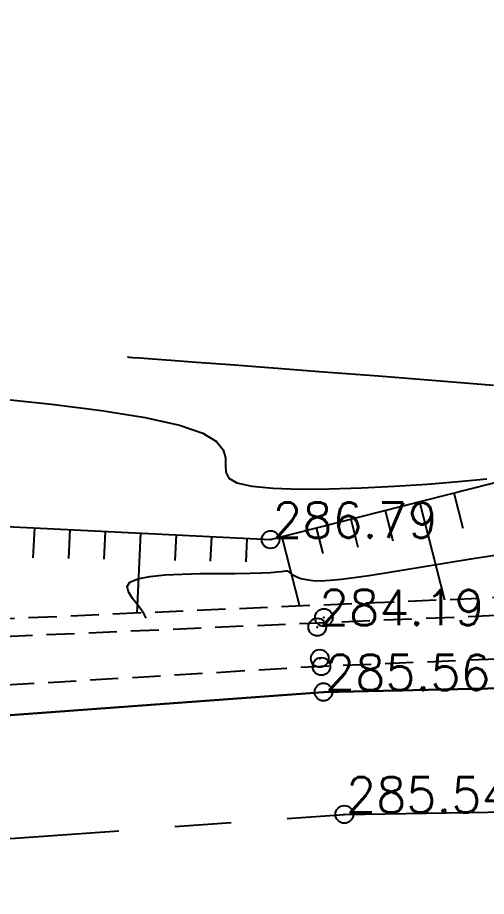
# Model space of a CAD drawing. Header units: millimetres. Extents: x 524954 to 526204, y 9523489 to 9524010.
# Drawn here: x 525698.24 to 525711.46, y 9523814.38 to 9523839.15 of the extents above; entities that cross this region are included whole.
import ezdxf

# ---------------------------------------------------------------- set-up
doc = ezdxf.new("R2010")
doc.units = ezdxf.units.MM
doc.header["$PDMODE"] = 32
doc.header["$PDSIZE"] = 0.5
doc.linetypes.add('AXES2', pattern=[28.575, 19.05, -3.175, 3.175, -3.175])
doc.linetypes.add('CACHE2', pattern=[4.7625, 3.175, -1.5875])
for name, color, linetype in [('Axe_Route_Existante', 1, 'AXES2'), ('Bas_Talus', 40, 'CACHE2'), ('Bord_Route_Existante', 6, 'Continuous'), ('Caniveau', 5, 'CACHE2'), ('CN_01_00', 3, 'Continuous'), ('CN_02_00', 4, 'Continuous'), ('Haut_Talus', 30, 'Continuous'), ('Talus', 2, 'Continuous'), ('TopoAlt', 3, 'Continuous'), ('TOPOJIS', 7, 'Continuous')]:
    doc.layers.add(name, color=color, linetype=linetype)
doc.layers.add('Bord_Route_Existante_POLY3D', color=6, linetype='Continuous', plot=False)
doc.styles.add('Simplex 1.0', font='Simplex.shx', dxfattribs={"width": 0.99, "height": 1})

# ---------------------------------------------------------------- blocks, each defined once
blk = doc.blocks.new('TCPOINT M')
at = {"color": 0}
blk.add_point((0, 0), dxfattribs=at)
at = {"layer": 'TopoAlt', "style": 'Simplex 1.0', "width": 0.99}
blk.add_attdef('ALT', (0.15, 0.15), '', height=1, dxfattribs=at)

msp = doc.modelspace()

# ---------------------------------------------------------------- linework, layer by layer
at = {"layer": 'Axe_Route_Existante', "ltscale": 0.5, "flags": 128}
msp.add_lwpolyline([(525586.699, 9523773.004), (525594.438, 9523777.106), (525618.223, 9523789.407), (525625.013, 9523793.73), (525631.595, 9523797.596), (525637.632, 9523800.898), (525652.791, 9523807.42), (525669.106, 9523811.823), (525685.979, 9523814.884), (525693.088, 9523815.654), (525707.454, 9523816.694), (525717.039, 9523816.84), (525725.297, 9523816.644), (525729.698, 9523816.378), (525741.406, 9523815.177), (525741.84, 9523815.117), (525749.699, 9523813.877), (525775.145, 9523809.302), (525803.422, 9523804.201), (525817.048, 9523801.682), (525827.851, 9523799.771), (525839.056, 9523798.429), (525854.65, 9523797.376), (525870.172, 9523796.814), (525884.208, 9523797.02), (525899.003, 9523797.789), (525917.125, 9523799.773), (525932.341, 9523803.156), (525937.747, 9523804.809), (525941.803, 9523806.256), (525947.141, 9523808.768), (525964.848, 9523819.198), (525980.541, 9523832.453), (525991.817, 9523846.401), (526001.896, 9523863.645), (526032.968, 9523917.472), (526051.53, 9523951.634), (526076.259, 9523995.188)], dxfattribs=at)
at = {"layer": 'Bas_Talus', "ltscale": 0.25, "elevation": 307.27, "flags": 128}
msp.add_lwpolyline([(525881.294, 9523804.978), (525871.505, 9523804.728), (525863.683, 9523804.653), (525858.572, 9523804.855), (525852.297, 9523805.12), (525845.832, 9523805.515), (525839.522, 9523805.958), (525832.993, 9523806.76), (525825.298, 9523808.024), (525818.556, 9523809.232), (525811.241, 9523810.519), (525805.915, 9523811.481), (525799.568, 9523812.495), (525787.244, 9523814.667), (525774.113, 9523816.964), (525761.901, 9523819.093), (525751.839, 9523820.843), (525742.068, 9523821.856), (525725.768, 9523822.828), (525717.408, 9523823.033), (525706.723, 9523822.589), (525692.876, 9523821.983), (525687.102, 9523821.151)], dxfattribs=at)
at = {"layer": 'Bord_Route_Existante', "flags": 128}
msp.add_lwpolyline([(525615.783, 9523793.199), (525623.144, 9523797.148), (525634.961, 9523803.434), (525650.839, 9523810.636), (525668.212, 9523815.359), (525685.625, 9523818.358), (525693.281, 9523819.142), (525706.863, 9523820.143), (525717.393, 9523820.37)], dxfattribs=at)
at = {"layer": 'Bord_Route_Existante_POLY3D'}
msp.add_polyline3d([(525717.393, 9523820.37, 286.22), (525706.863, 9523820.143, 285.56), (525693.281, 9523819.142, 284.73), (525685.625, 9523818.358, 284.2), (525668.212, 9523815.359, 282.96), (525650.839, 9523810.636, 281.49), (525634.961, 9523803.434, 280.12)], dxfattribs=at)
at = {"layer": 'Caniveau', "ltscale": 0.25, "elevation": 307.27, "flags": 128}
for points in [[(526001.693, 9523876.706), (525992.67, 9523862.583), (525988.317, 9523856.056), (525986.483, 9523853.58), (525979.846, 9523844.667), (525972.556, 9523835.757), (525965.764, 9523828.474), (525959.142, 9523822.599), (525952.525, 9523818.152), (525945.24, 9523814.478), (525937.422, 9523811.365), (525929.415, 9523808.87), (525922.977, 9523807.359), (525911.343, 9523805.517), (525900.219, 9523804.772), (525883.548, 9523804.534), (525871.514, 9523804.226), (525863.676, 9523804.152), (525858.551, 9523804.354), (525852.271, 9523804.619), (525845.799, 9523805.015), (525839.474, 9523805.458), (525832.921, 9523806.263), (525825.213, 9523807.529), (525818.468, 9523808.739), (525811.153, 9523810.025), (525805.831, 9523810.986), (525799.485, 9523812), (525787.157, 9523814.173), (525774.027, 9523816.47), (525761.815, 9523818.599), (525751.77, 9523820.346), (525742.028, 9523821.356), (525725.747, 9523822.327), (525717.412, 9523822.531), (525706.745, 9523822.088), (525692.923, 9523821.483), (525685.51, 9523820.415), (525667.69, 9523817.467), (525650.531, 9523812.577), (525633.827, 9523805.677), (525628.951, 9523803.575)], [(526002.725, 9523876.046), (525993.696, 9523861.913), (525989.319, 9523855.351), (525987.467, 9523852.849), (525980.812, 9523843.913), (525973.479, 9523834.951), (525966.621, 9523827.596), (525959.894, 9523821.628), (525953.145, 9523817.092), (525945.744, 9523813.359), (525937.832, 9523810.209), (525929.738, 9523807.687), (525923.213, 9523806.156), (525911.48, 9523804.298), (525900.269, 9523803.548), (525883.572, 9523803.309), (525871.536, 9523803.001), (525863.657, 9523802.926), (525858.501, 9523803.129), (525852.208, 9523803.396), (525845.719, 9523803.793), (525839.356, 9523804.238), (525832.747, 9523805.05), (525825.006, 9523806.322), (525818.254, 9523807.532), (525810.938, 9523808.819), (525805.625, 9523809.779), (525799.282, 9523810.792), (525786.945, 9523812.967), (525773.816, 9523815.263), (525761.605, 9523817.392), (525751.602, 9523819.132), (525741.928, 9523820.134), (525725.695, 9523821.102), (525717.422, 9523821.306), (525706.806, 9523820.864), (525693.255, 9523820.056), (525685.68, 9523819.201), (525667.959, 9523816.269), (525650.934, 9523811.417), (525634.345, 9523804.565), (525630.007, 9523801.744)]]:
    msp.add_lwpolyline(points, dxfattribs=at)
at = {"layer": 'CN_01_00', "elevation": 287, "flags": 128}
msp.add_lwpolyline([(525697.675, 9523828.419), (525699.196, 9523828.255), (525700.608, 9523828.074), (525701.835, 9523827.877), (525702.802, 9523827.665), (525703.458, 9523827.439), (525703.847, 9523827.206), (525704.038, 9523826.972), (525704.099, 9523826.744), (525704.1, 9523826.529), (525704.107, 9523826.335), (525704.192, 9523826.169), (525704.421, 9523826.036), (525704.846, 9523825.944), (525705.447, 9523825.887), (525706.188, 9523825.864), (525707.03, 9523825.868), (525707.937, 9523825.895), (525708.871, 9523825.941), (525709.795, 9523826.002), (525710.672, 9523826.072), (525711.471, 9523826.148)], dxfattribs=at)
at = {"layer": 'CN_02_00', "flags": 128}
for points, elevation in [([(525701.337, 9523829.587), (525701.343, 9523829.587), (525701.382, 9523829.584), (525701.49, 9523829.576), (525701.699, 9523829.56), (525702.045, 9523829.534), (525702.56, 9523829.496), (525703.28, 9523829.442), (525704.237, 9523829.371), (525705.449, 9523829.28), (525706.865, 9523829.172), (525708.418, 9523829.052), (525710.041, 9523828.923), (525711.665, 9523828.788)], 288), ([(525701.865, 9523822.226), (525701.795, 9523822.356), (525701.635, 9523822.579), (525701.479, 9523822.783), (525701.366, 9523822.964), (525701.33, 9523823.119), (525701.408, 9523823.243), (525701.626, 9523823.337), (525701.964, 9523823.402), (525702.39, 9523823.445), (525702.876, 9523823.469), (525703.39, 9523823.481), (525703.901, 9523823.485), (525704.379, 9523823.486), (525704.794, 9523823.489), (525705.123, 9523823.498), (525705.37, 9523823.512), (525705.548, 9523823.527), (525705.671, 9523823.542), (525705.752, 9523823.553), (525705.803, 9523823.558), (525705.837, 9523823.555), (525705.867, 9523823.54), (525705.904, 9523823.512), (525705.954, 9523823.475), (525706.022, 9523823.432), (525706.113, 9523823.388), (525706.23, 9523823.346), (525706.378, 9523823.312), (525706.562, 9523823.289), (525706.786, 9523823.281), (525707.054, 9523823.292), (525707.369, 9523823.321), (525707.733, 9523823.366), (525708.146, 9523823.427), (525708.611, 9523823.501), (525709.131, 9523823.587), (525709.706, 9523823.683), (525710.338, 9523823.788), (525711.026, 9523823.899), (525711.752, 9523824.01)], 286)]:
    msp.add_lwpolyline(points, dxfattribs=dict(at, elevation=elevation))
at = {"layer": 'Haut_Talus', "flags": 128}
msp.add_lwpolyline([(525685.716, 9523824.916), (525696.191, 9523824.896), (525705.373, 9523824.438), (525716.594, 9523827.293), (525723.404, 9523830.451), (525728.737, 9523828.949), (525737.27, 9523827.911), (525739.501, 9523826.7), (525750.138, 9523826.495), (525757.138, 9523823.986), (525781.586, 9523818.453), (525805.182, 9523815.671), (525819.959, 9523815.97), (525836.994, 9523810.609), (525836.994, 9523810.609), (525869.507, 9523808.355), (525882.184, 9523807.686)], dxfattribs=at)
at = {"layer": 'Talus'}
for p, q in [((525710.54, 9523825.753), (525710.792, 9523824.762, 102.423)), ((525709.571, 9523825.506), (525710.276, 9523822.737, 307.27)), ((525708.602, 9523825.26), (525708.819, 9523824.405, 102.423)), ((525707.633, 9523825.013), (525707.833, 9523824.226, 102.423)), ((525698.713, 9523824.77), (525698.671, 9523823.924, 102.423)), ((525699.712, 9523824.72), (525699.671, 9523823.906, 102.423)), ((525700.711, 9523824.671), (525700.671, 9523823.887, 102.423)), ((525706.664, 9523824.767), (525706.847, 9523824.047, 102.423)), ((525701.709, 9523824.621), (525701.597, 9523822.365, 307.27)), ((525702.708, 9523824.571), (525702.672, 9523823.85, 102.423)), ((525703.707, 9523824.521), (525703.672, 9523823.832, 102.423)), ((525704.706, 9523824.471), (525704.673, 9523823.813, 102.423)), ((525705.694, 9523824.52), (525706.192, 9523822.566, 307.27))]:
    msp.add_line(p, q, dxfattribs=at)

# ---------------------------------------------------------------- block references
at = {"layer": 'TOPOJIS'}
ref = msp.add_blockref('TCPOINT M', (525705.373, 9523824.438, 286.79), dxfattribs=at)
ref.add_attrib('ALT', '286.79', (525705.423, 9523824.488, 286.79), dxfattribs={"layer": 'TopoAlt', "height": 1, "style": 'Simplex 1.0', "width": 0.99})
ref = msp.add_blockref('TCPOINT M', (525706.691, 9523821.973, 284.19), dxfattribs=at)
ref.add_attrib('ALT', '284.19', (525706.741, 9523822.023, 284.19), dxfattribs={"layer": 'TopoAlt', "height": 1, "style": 'Simplex 1.0', "width": 0.99})
for p in [(525706.879, 9523822.241, 285.52), (525706.759, 9523821.09, 284.21), (525706.806, 9523820.864, 285.55)]:
    msp.add_blockref('TCPOINT M', p, dxfattribs=at)
ref = msp.add_blockref('TCPOINT M', (525706.863, 9523820.143, 285.56), dxfattribs=at)
ref.add_attrib('ALT', '285.56', (525706.913, 9523820.193, 285.56), dxfattribs={"layer": 'TopoAlt', "height": 1, "style": 'Simplex 1.0', "width": 0.99})
ref = msp.add_blockref('TCPOINT M', (525707.454, 9523816.694, 285.54), dxfattribs=at)
ref.add_attrib('ALT', '285.54', (525707.504, 9523816.744, 285.54), dxfattribs={"layer": 'TopoAlt', "height": 1, "style": 'Simplex 1.0', "width": 0.99})

doc.saveas('drawing.dxf')
